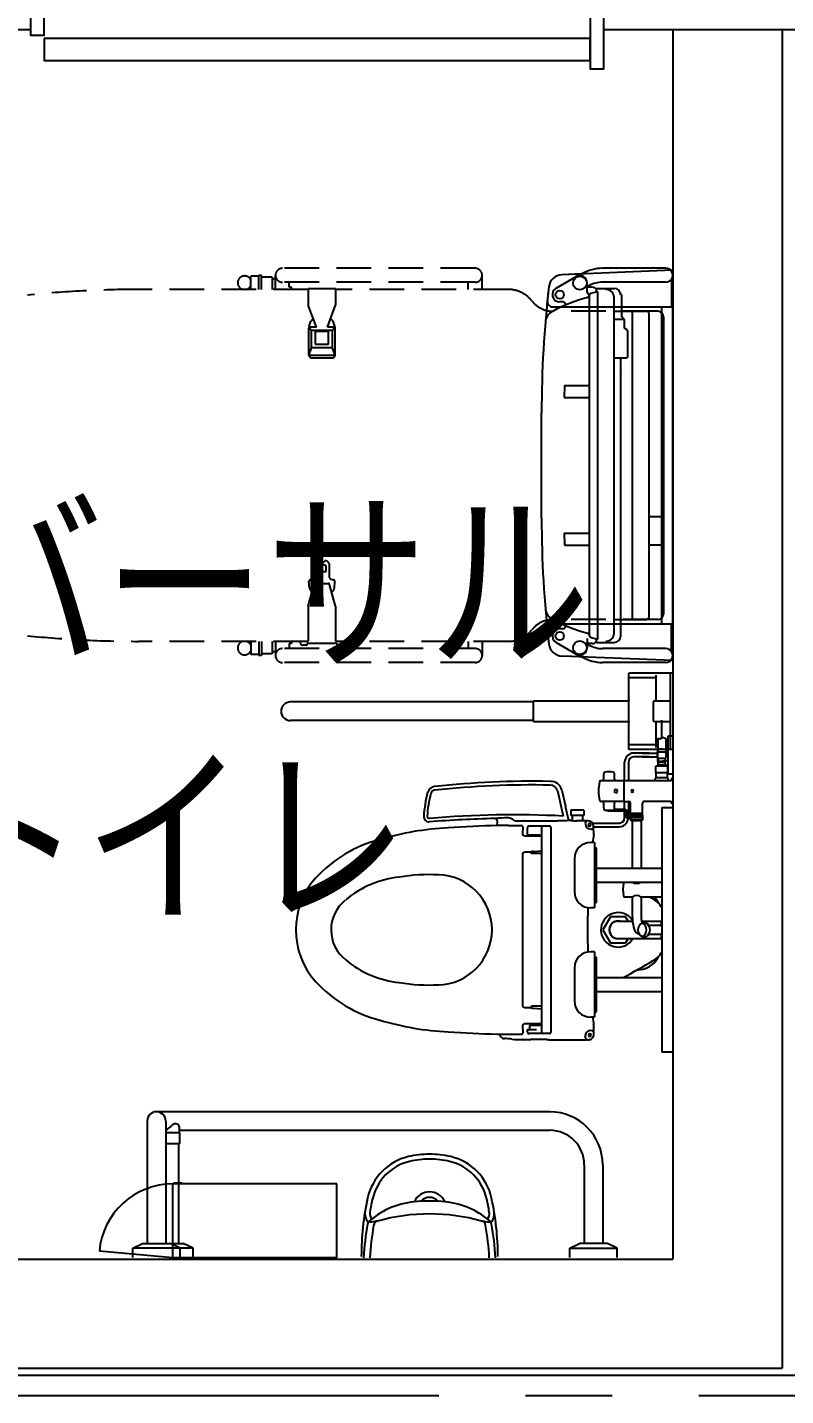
# Model space of a CAD drawing. Extents: x -119186 to 81195, y 1816 to 147180.
# Drawn here: x 25424 to 26812, y 32513 to 35017 of the extents above; entities that cross this region are included whole.
import ezdxf
from ezdxf.enums import TextEntityAlignment as Align

# ---------------------------------------------------------------- set-up
doc = ezdxf.new("R2010")
doc.units = 0
doc.header["$LTSCALE"] = 12.7
doc.header["$MEASUREMENT"] = 0
doc.linetypes.add('CENTER', pattern=[2, 1.25, -0.25, 0.25, -0.25])
doc.linetypes.add('HIDDEN2', pattern=[0.1875, 0.125, -0.0625])
for name, color, linetype in [('80_SHELL_TEXT', 7, 'CONTINUOUS'), ('A_建築（什器）', 8, 'CONTINUOUS'), ('A_建築（建具）', 2, 'CONTINUOUS'), ('A_建築（新設・仕上げ）', 2, 'CONTINUOUS'), ('A_建築（軽鉄下地）', 8, 'CONTINUOUS'), ('A_通り芯', 8, 'CENTER')]:
    doc.layers.add(name, color=color, linetype=linetype)
doc.styles.get("Standard").update_dxf_attribs({"font": 'txt', "bigfont": 'BIGFONT.SHX'})

msp = doc.modelspace()

# ---------------------------------------------------------------- linework, layer by layer
at = {"layer": 'A_建築（什器）'}
for p, q in [((26606.16, 35012.64), (26606.16, 32762.64)), ((26392.25, 34539.38), (26428.97, 34560.58)), ((26605.68, 34572.21), (26402.82, 34563.99)), ((26439.02, 34565.46), (26402.82, 34563.99)), ((26439.6, 34565.79), (26433.34, 34562.18)), ((26593, 34575.89), (26477.29, 34575.89)), ((26603.68, 34572.13), (26602.08, 34572.07)), ((26603.68, 34572.13), (26603.68, 34570.06)), ((26605.68, 34572.21), (26605.68, 33858.05)), ((26449.22, 34532.19), (26449.22, 34548.89)), ((26452.3, 34543.79), (26449.22, 34542.02)), ((26458.49, 34541.19), (26449.22, 34541.19)), ((26455.81, 34530.23), (26468.49, 34533.19)), ((26466.49, 34539.19), (26498.49, 34539.19)), ((26466.49, 34532.72), (26466.49, 34539.19)), ((26468.49, 33897.19), (26468.49, 34533.19)), ((26593, 34550.49), (26477.29, 34550.49)), ((26603.68, 34556.32), (26603.68, 34505.13)), ((26605.68, 34545.13), (26603.68, 34545.13)), ((26605.68, 33885.13), (26605.68, 34545.13)), ((26404.67, 34514.19), (26398.99, 34514.19)), ((26409.49, 34510.49), (26410, 34508.63)), ((26453.49, 33903.07), (26453.49, 34527.31)), ((26498.49, 33908.19), (26498.49, 34522.19)), ((26512.49, 34527.19), (26510.49, 34527.19)), ((26512.49, 34487.18), (26512.49, 34527.19)), ((26386.13, 34505.23), (26402.26, 34505.23)), ((26386.13, 34505.13), (26603.68, 34505.13)), ((26498.49, 34505.13), (26512.49, 34505.13)), ((26498.49, 34497.19), (26512.49, 34497.19)), ((26512.49, 34505.13), (26603.68, 34505.13)), ((26512.49, 34497.19), (26557.49, 34497.19)), ((26517.49, 34482.18), (26512.49, 34487.18)), ((26531.68, 34497.13), (26531.68, 33933.13)), ((26562.49, 33938.19), (26562.49, 34492.19)), ((26585.68, 33925.13), (26585.68, 34505.13)), ((26585.68, 34494.27), (26585.68, 34505.13)), ((26588.68, 34487.13), (26588.68, 33943.13)), ((26517.49, 34482.18), (26498.49, 34482.18)), ((26517.49, 34466.58), (26517.49, 34482.18)), ((26522.26, 34463.09), (26517.49, 34466.58)), ((26523.49, 34414.69), (26523.49, 34460.67)), ((26520.49, 34411.69), (26498.49, 34411.69)), ((26510.99, 34390.78), (26510.99, 34411.69)), ((26510.99, 34390.78), (26510.49, 34389.86)), ((26510.49, 33903.19), (26510.49, 34389.86)), ((26407.43, 34361.19), (26406.99, 34339.19)), ((26407.43, 34361.19), (26453.49, 34361.19)), ((26406.99, 34339.19), (26453.49, 34339.19)), ((26365.68, 34118.82), (26365.68, 34311.44)), ((26585.68, 34121.08), (26562.49, 34121.08)), ((26406.99, 34091.19), (26453.49, 34091.19)), ((26406.99, 34091.19), (26407.43, 34069.19)), ((26407.43, 34069.19), (26453.49, 34069.19)), ((26585.68, 34069.18), (26562.49, 34069.18)), ((26498.49, 33933.19), (26510.49, 33933.19)), ((26510.49, 33933.19), (26557.49, 33933.19)), ((26585.68, 33925.13), (26585.68, 33935.99)), ((26386.13, 33925.13), (26402.3, 33925.13)), ((26386.13, 33925.13), (26603.68, 33925.13)), ((26404.67, 33916.19), (26398.99, 33916.19)), ((26409.49, 33919.88), (26410, 33921.75)), ((26498.49, 33925.13), (26510.49, 33925.13)), ((26510.49, 33925.13), (26603.68, 33925.13)), ((26603.68, 33874.06), (26603.68, 33925.13)), ((26392.25, 33891), (26428.97, 33869.8)), ((26449.22, 33898.19), (26449.22, 33881.49)), ((26458.49, 33889.19), (26449.22, 33889.19)), ((26452.3, 33886.59), (26449.22, 33888.36)), ((26455.81, 33900.15), (26468.49, 33897.19)), ((26466.49, 33891.19), (26466.49, 33897.66)), ((26466.49, 33891.19), (26498.49, 33891.19)), ((26605.68, 33885.13), (26603.68, 33885.13)), ((26439.24, 33864.8), (26402.82, 33866.27)), ((26605.68, 33858.05), (26402.82, 33866.27)), ((26439.6, 33864.59), (26433.34, 33868.2)), ((26593, 33879.89), (26477.29, 33879.89)), ((26603.68, 33858.13), (26601.97, 33858.2)), ((26603.68, 33858.13), (26603.68, 33860.32)), ((26593, 33854.49), (26477.29, 33854.49)), ((26525.68, 33695.13, 650), (26525.68, 33835.13, 650)), ((26605.68, 33835.13, 650), (26525.68, 33835.13, 650)), ((26601.68, 33695.13, 650), (26601.68, 33835.13, 650)), ((26575.68, 33826.13, 650), (26525.68, 33826.13, 650)), ((26575.68, 33784.13, 650), (26575.68, 33831.13, 650)), ((26350.68, 33782.13, 650), (25905.68, 33782.13, 650)), ((26350.68, 33746.13, 650), (26350.68, 33784.13, 650)), ((26350.68, 33784.13, 650), (26523.68, 33784.13, 650)), ((26523.68, 33784.13, 650), (26525.68, 33786.13, 650)), ((26525.68, 33784.13, 650), (26523.68, 33784.13, 650)), ((26525.68, 33786.13, 650), (26525.68, 33784.13, 650)), ((26572.68, 33784.13, 650), (26601.68, 33784.13, 650)), ((26569.68, 33781.13, 650), (26569.68, 33749.13, 650)), ((26350.68, 33748.13, 650), (25905.68, 33748.13, 650)), ((26350.68, 33746.13, 650), (26525.68, 33746.13, 650)), ((26525.68, 33744.13, 650), (26523.68, 33746.13, 650)), ((26523.68, 33746.13, 650), (26525.68, 33746.13, 650)), ((26525.68, 33746.13, 650), (26525.68, 33744.13, 650)), ((26572.68, 33746.13, 650), (26601.68, 33746.13, 650)), ((26575.68, 33699.13, 650), (26575.68, 33746.13, 650)), ((26585.68, 33716.3, 600), (26585.68, 33748.62, 600)), ((26578.38, 33715.9, 600), (26578.38, 33690.66, 600)), ((26578.38, 33715.9, 600), (26582.9, 33714.42, 600)), ((26582.9, 33714.42, 600), (26587.81, 33717.73, 600)), ((26587.81, 33717.73, 600), (26592.98, 33715.52, 600)), ((26592.98, 33715.52, 600), (26592.98, 33690.66, 600)), ((26597.68, 33650.13, -380), (26597.68, 33720.13, -380)), ((26597.68, 33720.13, -380), (26605.68, 33720.13, -380)), ((26525.68, 33704.13, 650), (26575.68, 33704.13, 650)), ((26605.68, 33695.13, 650), (26525.68, 33695.13, 650)), ((26562.59, 33688.53, 385), (26534.48, 33688.53, 385)), ((26562.59, 33681.73, 385), (26534.48, 33681.73, 385)), ((26550.07, 33688.53, -10), (26578.18, 33688.53, -10)), ((26550.07, 33681.73, -10), (26578.18, 33681.73, -10)), ((26577.62, 33690.66, 600), (26593.75, 33690.66, 600)), ((26577.62, 33680.95, 600), (26577.62, 33690.66, 600)), ((26578.18, 33696.81, -380), (26597.68, 33695.63, -380)), ((26578.18, 33673.45, -380), (26578.18, 33696.81, -380)), ((26593.75, 33680.95, 600), (26593.75, 33690.66, 600)), ((26517.68, 33638.14, 385), (26517.68, 33671.73, 385)), ((26524.48, 33671.73, 385), (26524.48, 33638.14, 385)), ((26596.65, 33664.66, 600), (26574.71, 33664.66, 600)), ((26574.71, 33652.66, 600), (26574.71, 33664.66, 600)), ((26597.68, 33674.63, -380), (26578.18, 33673.45, -380)), ((26578.52, 33667.32, 600), (26578.52, 33664.66, 600)), ((26578.52, 33667.32, 600), (26592.85, 33667.32, 600)), ((26579.27, 33670.49, 600), (26579.27, 33672.09, 600)), ((26579.27, 33672.09, 600), (26592.09, 33672.09, 600)), ((26579.35, 33676.65, 600), (26579.35, 33679.28, 600)), ((26579.35, 33679.28, 600), (26592.02, 33679.28, 600)), ((26592.02, 33676.65, 600), (26592.02, 33679.28, 600)), ((26592.09, 33670.49, 600), (26592.09, 33672.09, 600)), ((26592.85, 33667.32, 600), (26592.85, 33664.66, 600)), ((26596.65, 33652.66, 600), (26596.65, 33664.66, 600)), ((26516.68, 33638.13, 600), (26474.33, 33638.13, 600)), ((26516.68, 33638.14, 600), (26601.18, 33638.14, 600)), ((26516.68, 33600.12, 600), (26516.68, 33638.14, 600)), ((26573.68, 33641.49, 600), (26575.18, 33644.08, 600)), ((26573.68, 33638.14, 600), (26573.68, 33641.49, 600)), ((26596.65, 33652.66, 600), (26574.71, 33652.66, 600)), ((26575.18, 33644.08, 600), (26596.16, 33644.08, 600)), ((26575.21, 33644.08, 600), (26575.21, 33652.66, 600)), ((26596.16, 33644.08, 600), (26596.16, 33652.66, 600)), ((26597.68, 33641.49, 600), (26596.18, 33644.08, 600)), ((26605.68, 33650.13, -380), (26597.68, 33650.13, -380)), ((26597.68, 33638.14, 600), (26597.68, 33641.49, 600)), ((26605.68, 33642.13, 600), (26605.18, 33642.13, 600)), ((26394.59, 33620.28, 385), (26405.43, 33573.39, 385)), ((26402.49, 33621.02, 385), (26409.61, 33591.48, 385)), ((26409.74, 33589.96, 385), (26409.63, 33589.26, 385)), ((26409.63, 33589.26, 385), (26413.46, 33570.69, 385)), ((26419.16, 33584.13, 385), (26419.16, 33574.13, 385)), ((26443.16, 33584.13, 385), (26419.16, 33584.13, 385)), ((26443.16, 33584.13, 385), (26443.16, 33574.13, 385)), ((26516.68, 33600.13, 600), (26474.33, 33600.13, 600)), ((26487.68, 33583.13, 600), (26516.68, 33583.13, 600)), ((26498.82, 33586.13, 600), (26516.68, 33586.13, 600)), ((26516.68, 33600.12, 600), (26525.68, 33600.12, 600)), ((26517.68, 33586.05, 385), (26517.68, 33600.12, 385)), ((26517.68, 33570.56, 385), (26517.68, 33582.96, 385)), ((26524.48, 33600.12, 385), (26524.48, 33571.88, 385)), ((26528.68, 33575.13, 600), (26528.68, 33597.12, 600)), ((26550.68, 33575.13, 600), (26550.68, 33597.12, 600)), ((26601.18, 33600.12, 600), (26553.68, 33600.12, 600)), ((26585.68, 33589.13, 1400), (26605.68, 33589.13, 1400)), ((26585.68, 33589.13, 1400), (26585.68, 33141.13, 1400)), ((26605.68, 33596.13, 600), (26605.18, 33596.13, 600)), ((26284.58, 33556.14, 385), (26284.88, 33563.58, 385)), ((26305.31, 33556.3, 385), (26328.92, 33556.3, 385)), ((26318, 33564.28, 385), (26312.6, 33567.41, 385)), ((26332.63, 33564.63, 385), (26395.06, 33564.55, 385)), ((26411.5, 33564.51, 385), (26395.06, 33564.55, 385)), ((26418.4, 33564.94, 385), (26411.5, 33564.51, 385)), ((26418.86, 33565.39, 385), (26418.44, 33564.97, 385)), ((26443.16, 33574.13, 385), (26419.16, 33574.13, 385)), ((26421.46, 33574.13, 385), (26421.46, 33564.97, 385)), ((26448.6, 33564.6, 385), (26429.52, 33564.72, 385)), ((26440.86, 33574.13, 385), (26440.86, 33564.65, 385)), ((26446.52, 33563.21, 385), (26445.69, 33560.11, 385)), ((26458.83, 33560.56, 385), (26507.68, 33560.56, 385)), ((26519.68, 33574.63, 600), (26519.68, 33580.13, 600)), ((26522.68, 33574.63, 600), (26522.68, 33580.13, 600)), ((26528.68, 33571.63, 600), (26525.68, 33571.63, 600)), ((26528.68, 33568.63, 600), (26525.68, 33568.63, 600)), ((26550.68, 33578.13, 600), (26528.68, 33578.13, 600)), ((26528.68, 33575.13, 600), (26550.68, 33575.13, 600)), ((26528.69, 33573.63, 600), (26550.68, 33573.63, 600)), ((26528.69, 33573.63, 600), (26528.69, 33566.63, 600)), ((26528.69, 33570.63, 600), (26550.68, 33570.65, 600)), ((26530.69, 33564.63, 600), (26528.69, 33566.63, 600)), ((26528.69, 33566.63, 600), (26550.69, 33566.63, 600)), ((26529.03, 33575.13, 600), (26529.03, 33573.63, 600)), ((26548.69, 33564.63, 600), (26530.69, 33564.63, 600)), ((26531.63, 33564.63, 600), (26531.63, 33477.83, 600)), ((26538.18, 33575.13, 600), (26538.18, 33578.13, 600)), ((26538.18, 33570.63, 600), (26538.18, 33573.63, 600)), ((26541.18, 33578.13, 600), (26541.18, 33575.13, 600)), ((26541.18, 33573.63, 600), (26541.18, 33570.63, 600)), ((26547.73, 33564.63, 600), (26547.73, 33477.83, 600)), ((26550.69, 33566.63, 600), (26548.69, 33564.63, 600)), ((26550.33, 33575.13, 600), (26550.33, 33573.63, 600)), ((26550.68, 33573.63, 600), (26550.69, 33566.63, 600)), ((26331.06, 33554.26, 385), (26331.04, 33539.97, 385)), ((26333.64, 33537.24, 385), (26365.05, 33537.2, 385)), ((26339.49, 33551.13, 385), (26339.49, 33539.63, 385)), ((26362.49, 33538.63, 385), (26340.49, 33538.63, 385)), ((26380.49, 33555.13, 385), (26343.49, 33555.13, 385)), ((26365.49, 33552.13, 385), (26365.49, 33178.13, 385)), ((26382.49, 33553.13, 385), (26382.49, 33177.13, 385)), ((26459.83, 33550.5, 385), (26458.81, 33549.73, 385)), ((26460.57, 33547.01, 385), (26460.49, 33554.01, 385)), ((26460.5, 33553.76, 385), (26507.68, 33553.76, 385)), ((26461.02, 33545.52, 385), (26460.57, 33547.01, 385)), ((26461.18, 33540.68, 385), (26461.16, 33544.54, 385)), ((26346.1, 33507.22, 385), (26333.96, 33507.22, 385)), ((26346.11, 33505.88, 385), (26346.1, 33507.83, 385)), ((26350.87, 33508.5, 385), (26365.49, 33509.85, 385)), ((26462.68, 33525.13, 600), (26455.68, 33525.13, 600)), ((26462.68, 33525.13, 600), (26462.68, 33405.13, 600)), ((26462.68, 33515.13, 600), (26465.58, 33515.13, 600)), ((26462.68, 33515.13, 600), (26462.68, 33415.13, 600)), ((26465.88, 33514.83, 600), (26465.88, 33415.43, 600)), ((26331.03, 33504.16, 385), (26331.03, 33225.96, 385)), ((26365.49, 33504.95, 385), (26347.1, 33504.95, 385)), ((26425.68, 33495.13, 600), (26425.68, 33435.13, 600)), ((26465.88, 33477.83, 600), (26585.68, 33477.83, 600)), ((26465.88, 33452.43, 600), (26585.68, 33452.43, 600)), ((26462.68, 33415.13, 600), (26465.58, 33415.13, 600)), ((26531.18, 33425.13, 600), (26518.75, 33425.13, 600)), ((26531.63, 33425.46, 600), (26531.63, 33395.13, 600)), ((26547.73, 33425.46, 600), (26547.73, 33395.13, 600)), ((26547.73, 33425.46, 600), (26547.73, 33395.13, 600)), ((26585.68, 33425.13, 600), (26548.18, 33425.13, 600)), ((26462.68, 33405.13, 600), (26455.68, 33405.13, 600)), ((26491.82, 33389.13), (26477.97, 33365.13)), ((26519.54, 33389.13), (26491.82, 33389.13)), ((26505.68, 33381.01, 490), (26532.21, 33381.01, 490)), ((26524.23, 33381.01), (26519.54, 33389.13)), ((26548.44, 33381.01, 490), (26585.68, 33381.01, 490)), ((26584.68, 33381.01, 490), (26584.68, 33372.29, 490)), ((26477.97, 33365.13), (26491.82, 33341.13)), ((26556.88, 33377.63, 600), (26550.37, 33377.63, 600)), ((26570.69, 33373.18, 600), (26561.69, 33373.18, 600)), ((26561.69, 33357.08, 600), (26570.69, 33357.08, 600)), ((26581.01, 33373.18, 600), (26570.69, 33373.18, 600)), ((26570.69, 33357.08, 600), (26581.01, 33357.08, 600)), ((26584.68, 33357.97, 490), (26584.68, 33349.26, 490)), ((26491.82, 33341.13), (26519.54, 33341.13)), ((26505.68, 33349.26, 490), (26585.68, 33349.26, 490)), ((26524.23, 33349.26), (26519.54, 33341.13)), ((26550.37, 33352.63, 600), (26556.88, 33352.63, 600)), ((26462.68, 33325.13, 600), (26455.68, 33325.13, 600)), ((26462.68, 33325.13, 600), (26462.68, 33205.13, 600)), ((26462.68, 33315.13, 600), (26465.58, 33315.13, 600)), ((26462.68, 33315.13, 600), (26462.68, 33215.13, 600)), ((26465.88, 33314.83, 600), (26465.88, 33215.43, 600)), ((26425.68, 33295.13, 600), (26425.68, 33235.13, 600)), ((26548.75, 33292.32), (26536.52, 33289.8)), ((26465.88, 33277.83, 600), (26585.68, 33277.83, 600)), ((26465.88, 33252.43, 600), (26585.68, 33252.43, 600)), ((26333.8, 33223.06, 385), (26346.1, 33223.05, 385)), ((26346.11, 33224.38, 385), (26346.1, 33222.43, 385)), ((26365.49, 33225.31, 385), (26347.1, 33225.31, 385)), ((26350.87, 33221.76, 385), (26365.49, 33220.41, 385)), ((26462.68, 33215.13, 600), (26465.58, 33215.13, 600)), ((26331.03, 33190.01, 385), (26331.06, 33176, 385)), ((26351.49, 33193.05, 385), (26333.96, 33193.06, 385)), ((26356.49, 33182.13, 385), (26339.49, 33182.13, 385)), ((26339.49, 33182.13, 385), (26339.49, 33179.13, 385)), ((26365.49, 33190.13, 385), (26343.49, 33190.13, 385)), ((26343.49, 33190.13, 385), (26343.49, 33182.13, 385)), ((26365.49, 33193.13, 385), (26351.49, 33193.13, 385)), ((26351.49, 33193.13, 385), (26351.49, 33190.13, 385)), ((26458.81, 33180.53, 385), (26454.81, 33180.61, 385)), ((26462.68, 33205.13, 600), (26455.68, 33205.13, 600)), ((26460.64, 33179.15, 385), (26458.81, 33180.53, 385)), ((26461.38, 33176.23, 385), (26461.19, 33189.2, 385)), ((26305.31, 33173.96, 385), (26328.92, 33173.96, 385)), ((26330.92, 33164.27, 385), (26330.51, 33164.3, 385)), ((26331.35, 33164.22, 385), (26330.92, 33164.27, 385)), ((26331.97, 33163.89, 385), (26331.21, 33164.24, 385)), ((26343.65, 33163.68, 385), (26332.67, 33163.74, 385)), ((26380.49, 33175.13, 385), (26343.49, 33175.13, 385)), ((26345.42, 33164.14, 385), (26344.57, 33163.78, 385)), ((26376.1, 33164.08, 385), (26375.9, 33164.12, 385)), ((26376.75, 33163.76, 385), (26375.9, 33164.12, 385)), ((26376.94, 33163.72, 385), (26376.1, 33164.08, 385)), ((26379.43, 33163.65, 385), (26377.83, 33163.66, 385)), ((26447.17, 33165.39, 385), (26445.74, 33169.88, 385)), ((26461.26, 33172.95, 385), (26461.38, 33176.23, 385)), ((26605.68, 33141.13, 1400), (26585.68, 33141.13, 1400)), ((26380.68, 33032.03), (25662.52, 33032.03)), ((25643.68, 33015.13), (25643.68, 32791.13)), ((25677.68, 33015.13), (25677.68, 32791.13)), ((25703.61, 32993.63), (25677.68, 32993.63)), ((25702.61, 32993.63), (25702.68, 33003.81)), ((25702.64, 32998.23), (26380.68, 32998.23)), ((25703.61, 32973.63), (25703.61, 32993.63)), ((25703.61, 32973.63), (25677.68, 32973.63)), ((25701.11, 32973.63), (25701.11, 32791.13)), ((26443.78, 32935.13), (26443.78, 32791.13)), ((26477.58, 32935.13), (26477.58, 32791.13)), ((25990.68, 32900.13), (25690.68, 32900.13)), ((25690.68, 32765.13), (25690.68, 32900.13)), ((25692.48, 32902.37), (25707.48, 32902.37)), ((25692.48, 32900.13), (25692.48, 32902.37)), ((25707.48, 32900.13), (25692.48, 32900.13)), ((25707.48, 32902.37), (25707.48, 32900.13)), ((25990.68, 32765.13), (25990.68, 32900.13)), ((25617.18, 32782.34), (25635.18, 32791.13)), ((25617.18, 32765.33), (25617.18, 32782.34)), ((25701.37, 32782.83), (25619.99, 32782.83)), ((25635.18, 32791.13), (25709.61, 32791.13)), ((25704.18, 32782.34), (25686.18, 32791.13)), ((25724.8, 32782.83), (25703.18, 32782.83)), ((25704.18, 32765.33), (25704.18, 32782.34)), ((25727.61, 32782.34), (25709.61, 32791.13)), ((25727.61, 32765.33), (25727.61, 32782.34)), ((26417.18, 32782.34), (26435.18, 32791.13)), ((26417.18, 32765.33), (26417.18, 32782.34)), ((26419.99, 32782.83), (26501.38, 32782.83)), ((26486.18, 32791.13), (26435.18, 32791.13)), ((26504.18, 32782.34), (26486.18, 32791.13)), ((26504.18, 32765.33), (26504.18, 32782.34)), ((24556.16, 32762.64), (26606.16, 32762.64)), ((25690.68, 32765.13), (25556.2, 32776.9)), ((25990.68, 32765.13), (25690.68, 32765.13))]:
    msp.add_line(p, q, dxfattribs=at)
at = {"layer": 'A_建築（什器）', "linetype": 'HIDDEN2', "ltscale": 40}
for p, q in [((25848.18, 34561.33), (25833.48, 34561.33)), ((25833.48, 34537.33), (25833.48, 34561.33)), ((25848.18, 34537.13), (25848.18, 34562.83)), ((25852.68, 34562.83), (25848.18, 34562.83)), ((25852.68, 34537.13), (25852.68, 34562.83)), ((25872.68, 34559.83), (25852.68, 34559.83)), ((25872.68, 34559.83), (25872.68, 34537.13)), ((25878.48, 34537.13), (25878.48, 34563.13)), ((26244.18, 34575.83), (25891.18, 34575.83)), ((26256.88, 34537.13), (26256.88, 34563.13)), ((25938.68, 34537.13), (25627.75, 34537.13)), ((25878.48, 34556.08), (25872.68, 34556.08)), ((26244.18, 34550.43), (25891.18, 34550.43)), ((25903.88, 34541.13), (25903.88, 34550.43)), ((25908.18, 34541.13), (25903.88, 34541.13)), ((25908.18, 34537.13), (25908.18, 34541.13)), ((25938.68, 34539.13), (25988.68, 34539.13)), ((25938.68, 34539.13), (25938.68, 34508.13)), ((25988.68, 34539.13), (25988.68, 34508.13)), ((26304.68, 34537.13), (25988.68, 34537.13)), ((26231.48, 34537.13), (26231.48, 34550.43)), ((25953.68, 34468.13), (25938.68, 34508.13)), ((25973.68, 34468.13), (25988.68, 34508.13)), ((26578.68, 34497.13), (26387.14, 34497.13)), ((25939.68, 34417.13), (25939.68, 34466.4)), ((25939.8, 34467.98), (25944.68, 34462.13)), ((25953.68, 34468.13), (25939.83, 34468.13)), ((25940.26, 34469.76), (25943.49, 34478.81)), ((25944.68, 34430.13), (25944.68, 34462.13)), ((25982.68, 34462.13), (25944.68, 34462.13)), ((25948.2, 34482.13), (25948.43, 34482.13)), ((25975.68, 34460.13), (25951.68, 34460.13)), ((25951.68, 34436.13), (25951.68, 34460.13)), ((25987.53, 34468.13), (25973.68, 34468.13)), ((25975.68, 34436.13), (25975.68, 34460.13)), ((25978.93, 34482.13), (25979.16, 34482.13)), ((25987.55, 34467.98), (25982.68, 34462.13)), ((25982.68, 34430.13), (25982.68, 34462.13)), ((25987.1, 34469.76), (25983.86, 34478.81)), ((25987.68, 34417.13), (25987.68, 34466.4)), ((25975.68, 34436.13), (25951.68, 34436.13)), ((25939.68, 34416.13), (25944.68, 34430.13)), ((25987.68, 34416.13), (25939.68, 34416.13)), ((25982.68, 34430.13), (25944.68, 34430.13)), ((25944.68, 34412.13), (25982.68, 34412.13)), ((25987.68, 34416.13), (25982.68, 34430.13)), ((25949.68, 34009.67), (25949.68, 34032.62)), ((25977.68, 34009.67), (25977.68, 34032.62)), ((25942.32, 34005.74), (25947.27, 34006.73)), ((25956.18, 34021.21), (25956.18, 34031.21)), ((25956.18, 34021.21), (25971.18, 34021.21)), ((25971.18, 34021.21), (25971.18, 34031.21)), ((25980.09, 34006.73), (25985.03, 34005.74)), ((25938.68, 33957.21), (25949.68, 33997.21)), ((25941.02, 33990.49), (25939.92, 34002.53)), ((25951.68, 33999.21), (25975.68, 33999.21)), ((25988.68, 33957.21), (25977.68, 33997.21)), ((25986.34, 33990.49), (25987.43, 34002.53)), ((25938.68, 33957.21), (25938.68, 33889.13)), ((25988.68, 33957.21), (25988.68, 33889.13)), ((26578.68, 33933.13), (26387.14, 33933.13)), ((25938.68, 33893.13), (25627.75, 33893.13)), ((25833.48, 33892.93), (25833.48, 33868.93)), ((25848.18, 33893.13), (25848.18, 33867.43)), ((25852.68, 33893.13), (25852.68, 33867.43)), ((25872.68, 33893.13), (25872.68, 33870.43)), ((25878.48, 33893.13), (25878.48, 33867.13)), ((25908.18, 33889.13), (25903.88, 33889.13)), ((25903.88, 33889.13), (25903.88, 33879.83)), ((25908.18, 33893.13), (25908.18, 33889.13)), ((25923.68, 33893.13), (25923.68, 33891.13)), ((25934.68, 33886.13), (25928.68, 33886.13)), ((25936.68, 33889.13), (25936.68, 33888.13)), ((25988.68, 33889.13), (25938.68, 33889.13)), ((26304.68, 33893.13), (25988.68, 33893.13)), ((25990.68, 33889.13), (25990.68, 33888.13)), ((25998.68, 33886.13), (25992.68, 33886.13)), ((26003.68, 33893.13), (26003.68, 33891.13)), ((26231.48, 33893.13), (26231.48, 33879.83)), ((26256.88, 33893.13), (26256.88, 33867.13)), ((25848.18, 33868.93), (25833.48, 33868.93)), ((25852.68, 33867.43), (25848.18, 33867.43)), ((25872.68, 33870.43), (25852.68, 33870.43)), ((25878.48, 33874.18), (25872.68, 33874.18)), ((26244.18, 33879.83), (25891.18, 33879.83)), ((26244.18, 33854.43), (25891.18, 33854.43))]:
    msp.add_line(p, q, dxfattribs=at)
at = {"layer": 'A_建築（什器）'}
for centre, radius in [((26435.72, 34548.89), 12.5), ((26398.99, 34527.69), 7.6), ((26398.99, 33902.69), 7.6), ((26435.72, 33881.49), 12.5)]:
    msp.add_circle(centre, radius, dxfattribs=at)
at = {"layer": 'A_建築（什器）', "linetype": 'HIDDEN2', "ltscale": 40}
for centre, radius, start, end in [((25821.98, 34549.33), 12.5, 23.07392, 257.41113), ((25891.18, 34563.13), 12.7, 89.99999, 270.00001), ((26244.18, 34563.13), 12.7, 269.99999, 90.00001), ((25627.75, 32537.12), 2000.01, 90.00005, 95.83571), ((25821.98, 34549.33), 12.5, 282.58867, 336.92608), ((26304.68, 34482.13), 55, 38.24662, 90.00008), ((26387.14, 34547.13), 50, 218.24664, 270.00002), ((25949.68, 34466.4), 10, 160.34617, 180.00001), ((25948.2, 34477.13), 5, 90.00004, 160.34428), ((25979.16, 34477.13), 5, 19.66043, 89.99996), ((25977.68, 34466.4), 10, 359.99999, 19.65383), ((25944.68, 34417.13), 5, 179.99998, 270), ((25982.68, 34417.13), 5, 269.99998, 0.00002), ((25954.68, 34032.62), 5, 163.66122, 180.00002), ((25959.48, 34031.21), 10, 113.85273, 163.65715), ((25956.63, 34037.61), 3, 38.49991, 113.62499), ((25963.68, 34018.15), 15.06, 60.13762, 119.86237), ((25963.68, 34043.21), 6, 218.39041, 321.60905), ((25970.72, 34037.61), 3, 66.35249, 141.50009), ((25967.88, 34031.21), 10, 16.34294, 66.14692), ((25972.68, 34032.62), 5, 359.99998, 16.33503), ((25946.68, 34009.67), 3, 281.30993, 0.00002), ((25980.68, 34009.67), 3, 179.99998, 258.69005), ((25942.91, 34002.8), 3, 101.30991, 185.18174), ((25948.98, 33991.21), 8, 185.19126, 248.00918), ((25951.68, 33997.21), 2, 90.00039, 179.99965), ((25975.68, 33997.22), 2, 359.93925, 90.02495), ((25978.37, 33991.21), 8, 291.9908, 354.80795), ((25984.45, 34002.8), 3, 354.81825, 78.69005), ((26387.14, 33883.13), 50, 90, 141.75341), ((26304.68, 33948.13), 55, 270, 321.75338), ((25627.76, 35893.57), 2000.44, 264.16522, 269.99968), ((25821.98, 33880.93), 12.5, 102.58443, 336.92608), ((25821.98, 33880.93), 12.5, 23.07392, 77.41557), ((25928.68, 33891.13), 5, 180.00001, 270.00001), ((25934.68, 33888.13), 2, 269.99997, 0.00001), ((25938.68, 33889.13), 2, 90.00004, 179.99997), ((25988.68, 33889.13), 2, 0.00003, 90), ((25992.68, 33888.13), 2, 179.99999, 269.99999), ((25998.68, 33891.13), 5, 270.00001, 359.99999), ((25891.18, 33867.13), 12.7, 89.99999, 270.00001), ((26244.18, 33867.13), 12.7, 269.99999, 90.00001)]:
    msp.add_arc(centre, radius, start, end, dxfattribs=at)
at = {"layer": 'A_建築（什器）'}
for centre, radius, start, end in [((26403.83, 34539.01), 25, 92.32075, 173.38335), ((26403.83, 34539.01), 25, 92.32075, 173.38335), ((26435.72, 34548.89), 13.5, 360, 119.99165), ((26477.29, 34500.49), 75.4, 89.99999, 119.9951), ((26593, 34563.19), 12.7, 269.99999, 90.00001), ((28365.64, 34311.44), 1999.96, 173.38329, 180.00003), ((28364.57, 34311.55), 1998.89, 173.38287, 174.62592), ((26398.99, 34527.69), 13.5, 119.99652, 269.99967), ((26477.29, 34500.49), 50, 90, 119.99505), ((26458.49, 34531.19), 10, 36.8699, 89.99999), ((26483.49, 34522.19), 15, 0.00002, 90), ((26498.49, 34527.19), 12, 0, 90), ((26386.13, 34515.13), 10, 174.12511, 270), ((26386.13, 34515.25), 10, 176.93136, 270.00001), ((26526.7, 34232.26), 300, 104.85678, 118.07708), ((26404.67, 34509.19), 5, 15.124, 89.99998), ((26454.22, 34532.19), 5, 180.00001, 261.63319), ((26448.49, 34527.06), 5, 284.85677, 359.99999), ((26456.49, 34527.31), 3, 103.13435, 180.00001), ((26397.27, 34474.89), 25, 118.07699, 168.19041), ((26557.49, 34492.19), 5, 0, 90), ((26578.68, 34487.13), 10, 0, 90), ((26520.49, 34460.67), 3, 0, 53.82923), ((26520.49, 34414.69), 3, 270, 0), ((28365.7, 34118.82), 2000.02, 179.99994, 186.61648), ((26397.27, 33955.48), 25, 191.62266, 241.92292), ((26526.7, 34198.12), 300, 241.92291, 255.14323), ((26557.49, 33938.19), 5, 270, 0), ((26578.68, 33943.13), 10, 270, 359.99999), ((28365.68, 34118.82), 2000, 185.37425, 186.61661), ((26386.13, 33915.13), 10, 89.99999, 185.7296), ((26386.13, 33915.13), 10, 89.99999, 185.51537), ((26398.99, 33902.69), 13.5, 90.00004, 240.0047), ((26404.67, 33921.19), 5, 270.00002, 344.876), ((26448.49, 33903.32), 5, 0.00001, 75.14323), ((26483.49, 33908.19), 15, 270.00002, 0), ((26403.83, 33891.25), 25, 186.61665, 267.67925), ((26403.83, 33891.25), 25, 186.61574, 267.67964), ((26435.72, 33881.49), 13.5, 240.00835, 0), ((26477.29, 33929.89), 50, 240.00495, 270), ((26456.49, 33903.07), 3, 179.99999, 256.86565), ((26458.49, 33899.19), 10, 270.00001, 323.13011), ((26498.49, 33903.19), 12, 270, 0), ((26477.29, 33929.89), 75.4, 240.00495, 270), ((26593, 33867.19), 12.7, 269.99999, 90.00001), ((25905.68, 33765.13, 650), 17, 90, 270), ((26572.68, 33781.13, 650), 3, 90, 180), ((26572.68, 33749.13, 650), 3, 180, 270), ((26534.48, 33671.73, 385), 16.8, 90, 180), ((26534.48, 33671.73, 385), 10, 90, 180), ((26584.4, 33686.25, 600), 8.61, 218.03501, 234.07003), ((26580.55, 33674.35, 600), 2.6, 117.55562, 240.50836), ((26583.89, 33667.72, 600), 5.39, 149.03898, 184.19223), ((26586.97, 33686.25, 600), 8.61, 305.92997, 321.96499), ((26590.82, 33674.35, 600), 2.6, 299.49164, 62.44438), ((26587.47, 33667.72, 600), 5.39, 355.80777, 30.96102), ((26351.76, 31971.24, 385), 1665.93, 88.98829, 96.27381), ((26382.73, 33616.75, 385), 20.21, 12.19787, 94.405), ((26536.69, 33619.13, 600), 67, 165.1781, 194.82175), ((26474.33, 33635.63, 600), 2.5, 90, 165.17822), ((26476.62, 33640.63, 600), 2.5, 270, 0.82324), ((26599.1, 33642.39, 600), 120, 175.55432, 180.82324), ((26481.96, 33651.5, 600), 2.5, 92.09564, 175.55432), ((26489.18, 33454.13, 600), 200, 87.90436, 92.09564), ((26496.4, 33651.5, 600), 2.5, 4.44574, 87.90436), ((26379.25, 33642.39, 600), 120, 359.17676, 4.44562), ((26501.74, 33640.63, 600), 2.5, 179.17676, 270), ((26601.18, 33640.14, 600), 2, 270, 0), ((26605.18, 33640.13, 600), 2, 90, 180), ((26392.39, 33555.98, 385), 243.08, 165.43548, 175.96229), ((26370.22, 33560.25, 385), 214.4, 165.24886, 176.65358), ((26171.32, 33612.28, 385), 15, 96.15213, 160.61976), ((26171.62, 33611.66, 385), 9.3, 100.29645, 160.00292), ((26349.31, 31922.55, 385), 1707.74, 88.922, 96.02858), ((26381.19, 33615.88, 385), 14.1, 16.60411, 88.99466), ((26501.68, 33619.13, 600), 3.1, 0, 180), ((26501.68, 33619.13, 600), 3.1, 0, 180), ((26501.68, 33619.13, 600), 3.1, 180, 0), ((26501.68, 33619.13, 600), 3.1, 180, 0), ((26531.68, 33619.13, 600), 2, 0, 180), ((26531.68, 33619.13, 600), 2, 180, 0), ((26406.52, 33590.46, 385), 3.26, 351.23889, 18.33287), ((26474.33, 33602.63, 600), 2.5, 194.82162, 270), ((26476.62, 33597.63, 600), 2.5, 359.17676, 90), ((26599.1, 33595.87, 600), 120, 179.17676, 184.44565), ((26481.96, 33586.76, 600), 2.5, 184.44571, 267.90436), ((26489.18, 33784.13, 600), 200, 267.90436, 272.09564), ((26487.68, 33589.13, 600), 6, 235.417, 270), ((26496.4, 33586.76, 600), 2.5, 272.09564, 355.55426), ((26379.25, 33595.87, 600), 120, 355.48975, 355.55438), ((26379.25, 33595.87, 600), 120, 355.55438, 0.82324), ((26501.74, 33597.63, 600), 2.5, 90, 180.82324), ((26516.68, 33580.13, 600), 6, 0, 90), ((26516.68, 33580.13, 600), 3, 0, 90), ((26525.68, 33597.12, 600), 3, 0, 90), ((26553.68, 33597.12, 600), 3, 90, 180), ((26601.18, 33598.12, 600), 2, 0, 90), ((26605.18, 33598.13, 600), 2, 180, 270), ((26159.88, 33572.67, 385), 9.98, 175.76032, 269.91287), ((26160.41, 33573.26, 385), 4.26, 186.64047, 272.70125), ((26320.17, 31597.35, 385), 1971.84, 91.1732, 94.65666), ((26315.02, 31785.07, 385), 1790.6, 87.10585, 94.94668), ((26377.08, 30701.96, 385), 2855.69, 91.85833, 93.66377), ((26279.89, 33563.79, 385), 5, 357.65629, 90.99447), ((26323.04, 32786.34, 385), 783.88, 91.43719, 93.08145), ((26304.63, 32302.05, 385), 1254.25, 89.96877, 90.92082), ((26303.39, 33552.2, 385), 17.78, 58.80172, 90.03185), ((26283.76, 31843.64, 385), 1720.97, 88.41388, 88.85988), ((26328.93, 33554.17, 385), 2.13, 2.39017, 90.34901), ((26332.98, 33562.53, 385), 2.13, 99.4085, 138.10696), ((26419.4, 33571.93, 385), 6.07, 191.75457, 251.63056), ((26416.69, 33563.03, 385), 3.21, 51.98033, 75.74243), ((26419.98, 33567.22, 385), 2.11, 231.62475, 257.70149), ((26429.59, 33681.29, 385), 116.56, 265.05092, 269.96411), ((26457.26, 33559.9, 385), 11.57, 178.95592, 201.08916), ((26449.05, 33540.98, 385), 23.63, 79.68301, 91.09927), ((26453.16, 33557.13, 385), 2.5, 0, 180), ((26453.16, 33557.13, 385), 2.5, 180, 0), ((26451.64, 33555.67, 385), 8.71, 35.68242, 79.13386), ((26448.65, 33554.5, 385), 11.85, 357.63434, 31.84956), ((26507.68, 33570.56, 385), 10, 270, 0), ((26507.68, 33570.56, 385), 16.8, 270, 353.90787), ((26525.68, 33574.63, 600), 6, 180, 270), ((26525.68, 33574.63, 600), 3, 180, 270), ((26223.42, 33005.71, 385), 546.85, 93.03311, 106.29348), ((26334.03, 33540.22, 385), 3.01, 184.6579, 262.5039), ((26343.49, 33551.13, 385), 4, 90, 180), ((26340.49, 33539.63, 385), 1, 180, 270), ((26362.49, 33535.63, 385), 3, 0, 90), ((26368.49, 33552.13, 385), 3, 90, 180), ((26380.49, 33553.13, 385), 2, 0, 90), ((26455.19, 33558.89, 385), 9.28, 199.88452, 262.7778), ((26456.23, 33604.58, 385), 54.94, 267.69418, 272.36827), ((27776.79, 33365.18, 385), 1327.11, 172.47703, 173.07743), ((26458.37, 33544.63, 385), 2.8, 358.13739, 18.47802), ((26445.09, 33540.5, 385), 16.09, 354.40339, 0.64795), ((26133.9, 33289.88, 385), 249.06, 104.91118, 137.01461), ((26334.04, 33504.21, 385), 3.01, 91.43677, 180.87284), ((26352.78, 33477.42, 385), 31.14, 93.51866, 102.37575), ((26347.14, 33505.99, 385), 1.04, 186.24872, 267.61811), ((26455.68, 33495.13, 600), 30, 90, 180), ((26465.58, 33514.83, 600), 0.3, 0, 90), ((26058.28, 33365.13, 385), 142.47, 138.34401, 221.65599), ((26123.51, 33281.35, 385), 181.08, 95.78218, 130.02507), ((26159.32, 33137.74, 385), 328.37, 86.96312, 99.47508), ((26174.44, 33365.14, 385), 100.56, 271.30079, 88.69921), ((26455.68, 33435.13, 600), 30, 180, 270), ((26574.68, 33439.13, 600), 60, 168.87311, 191.12689), ((26518.75, 33450.13, 600), 3, 129.93833, 168.87305), ((26539.68, 33464.25, 600), 14, 237.62306, 302.37694), ((26049.91, 33365.08, 385), 69.6, 128.74846, 231.98665), ((26465.58, 33415.43, 600), 0.3, 270, 0), ((26518.75, 33428.13, 600), 3, 191.12692, 270), ((26539.68, 33414.01, 600), 14, 52.61316, 127.38684), ((21635.41, 24724.3), 9999.62, 60.430288, 60.472157), ((26550.11, 33386.54), 40.26, 27.94856, 60.33273), ((26539.63, 33393.87), 45, 25.54239, 44.00046), ((27776.79, 33365.18, 385), 1327.11, 178.25382, 181.75017), ((26505.68, 33365.13), 31.5, 32.9549, 329.73711), ((26505.68, 33365.13), 16.3, 76.88749, 283.11251), ((26505.68, 33365.13, 490), 15.88, 90, 270), ((26696.82, 33395.18, 600), 165.19, 180.01854, 183.88079), ((26605.48, 33387.46, 600), 73.55, 182.69214, 197.28897), ((26642.69, 33392.83, 600), 94.99, 178.61241, 189.60606), ((26547.37, 33369.48, 600), 12.72, 197.73991, 257.71765), ((26555.51, 33365.11, 600), 13.52, 112.66066, 246.99441), ((26543.44, 33365.15, 600), 14.21, 298.54234, 61.11273), ((26549.79, 33365.13, 600), 14.37, 299.55335, 60.44665), ((26581.01, 33365.13, 600), 8.05, 54.51806, 90), ((26581.01, 33365.13, 600), 8.05, 270, 305.48189), ((26123.51, 33448.91, 385), 181.08, 229.97493, 264.21782), ((26455.68, 33295.13, 600), 30, 90, 180), ((26465.58, 33314.83, 600), 0.3, 0, 90), ((21635.41, 42005.96), 9999.62, 299.208893, 299.569712), ((26539.63, 33336.39), 45, 281.65383, 334.45761), ((26550.11, 33343.72), 40.26, 299.66727, 332.05134), ((26133.9, 33440.39, 385), 249.06, 222.98539, 255.08882), ((26159.32, 33592.52, 385), 328.37, 260.52492, 273.03688), ((26455.68, 33235.13, 600), 30, 180, 270), ((26334.05, 33226.06, 385), 3.02, 181.95848, 265.24148), ((26347.14, 33224.27, 385), 1.04, 92.38189, 173.75128), ((26352.78, 33252.84, 385), 31.14, 257.62425, 266.48134), ((26465.58, 33215.43, 600), 0.3, 270, 0), ((26223.42, 33724.55, 385), 546.85, 253.70652, 266.96689), ((26334.07, 33190.02, 385), 3.05, 92.11384, 180.19577), ((26455.37, 33170.94, 385), 9.69, 93.3248, 186.32954), ((27776.79, 33365.18, 385), 1327.11, 186.92661, 187.47891), ((26438.39, 33189.34, 385), 22.8, 359.64415, 7.80123), ((26374.96, 35984.3, 385), 2811.63, 266.32208, 268.15581), ((26304.63, 34428.21, 385), 1254.25, 269.07918, 270.03122), ((26298.34, 33176.67, 385), 10.51, 194.00977, 222.36818), ((26298.18, 33176.34, 385), 10.17, 221.6445, 269.13901), ((26289.16, 32988.59, 385), 177.8, 82.85049, 87.14349), ((26331.09, 33440.27, 385), 275.98, 265.88598, 269.87971), ((26328.91, 33176, 385), 2.04, 270.05553, 283.81717), ((26329.11, 33175.9, 385), 1.91, 278.81561, 1.17631), ((26332.59, 33165.09, 385), 1.36, 243.01575, 273.8393), ((26343.49, 33179.13, 385), 4, 180, 270), ((26343.83, 33166.83, 385), 3.14, 268.62405, 283.6732), ((26347, 33156.94, 385), 7.38, 91.40854, 102.43471), ((26360.35, 32878.73, 385), 285.9, 87.12551, 92.7118), ((26368.49, 33178.13, 385), 3, 180, 270), ((26374.15, 33155.26, 385), 9.03, 78.81807, 86.5863), ((26377.62, 33167.39, 385), 3.73, 256.55009, 273.28697), ((26377.84, 33170.49, 385), 6.82, 262.40736, 269.92813), ((26392.05, 40153.44, 385), 6989.81, 269.896511, 270.459286), ((26380.49, 33177.13, 385), 2, 270, 0), ((26452.97, 32572.31, 385), 591.57, 90.22744, 90.47336), ((26450.53, 33176.98, 385), 13.11, 270.40656, 295.98229), ((26454.16, 33172.13, 385), 2.5, 0, 180), ((26454.16, 33172.13, 385), 2.5, 180, 0), ((26452.2, 33173.31, 385), 9.07, 296.67878, 357.76801), ((25660.68, 33015.13), 17, 0, 180), ((26380.68, 32935.13), 96.9, 0, 90), ((25666.06, 33026.85), 30.04, 292.7703, 318.38029), ((25696.22, 32999.55), 10.64, 71.28863, 136.37955), ((25695.67, 33003.85), 7, 359.6259, 55.61687), ((26380.68, 32935.13), 63.1, 0, 90), ((26144.96, 32852.7), 100, 103.3372, 167.63309), ((26144.96, 32852.7), 91, 103.3372, 167.63309), ((26160.68, 32786.39), 168.15, 90, 103.3372), ((26160.68, 32786.39), 159.15, 90, 103.3372), ((26160.68, 32786.39), 168.15, 76.6628, 90), ((26160.68, 32786.39), 159.15, 76.6628, 90), ((26176.4, 32852.7), 91, 12.36691, 76.6628), ((26176.4, 32852.7), 100, 12.36691, 76.6628), ((25690.68, 32765.13), 135, 90, 175), ((26160.68, 32855.13), 30.5, 24.28818, 155.71182), ((26535.68, 32767.03), 500, 167.63309, 180), ((26148.01, 32717.82), 150.45, 93.56848, 130.35262), ((26535.68, 32767.03), 491, 167.36872, 170.43363), ((26160.68, 32514.66), 354, 90, 93.56848), ((26160.68, 32855.13), 20.36, 41.0596, 138.9404), ((26160.68, 32514.66), 354, 86.43152, 90), ((26173.35, 32717.82), 150.45, 49.6998, 86.43152), ((25785.69, 32767.03), 491, 9.56637, 12.36691), ((25785.69, 32767.03), 500, 0, 12.36691), ((26067.29, 32845.97), 25, 170.4335, 219.21608), ((26057.29, 32824.8), 10.18, 130.3002, 169.67539), ((26036.58, 32980.17), 150.45, 274.60785, 284.24215), ((26067.29, 32845.97), 16, 170.43363, 219.2608), ((26068.28, 32822.4), 10.18, 105.59054, 169.98384), ((26160.68, 32491.22), 354, 74.40946, 105.59054), ((26284.79, 32980.17), 150.45, 255.75785, 265.39215), ((26253.09, 32822.4), 10.18, 10.01616, 74.40946), ((26254.08, 32845.97), 16, 320.7392, 9.56637), ((26264.08, 32824.8), 10.18, 10.32461, 49.6998), ((26254.08, 32845.97), 25, 320.7392, 9.56637), ((26254.08, 32845.97), 25, 320.7392, 9.5665), ((26543.56, 32736.21), 504.45, 169.66959, 176.71356), ((26555.02, 32736.43), 504.45, 169.98384, 176.73824), ((25766.35, 32736.43), 504.45, 3.26176, 10.01616), ((25777.81, 32736.21), 504.45, 3.28644, 10.3498)]:
    msp.add_arc(centre, radius, start, end, dxfattribs=at)
at = {"layer": 'A_建築（建具）'}
for points in [[(25429.88, 35122.64), (25429.88, 35002.64), (25454.88, 35002.64), (25454.88, 35122.64)], [(25454.88, 34996.14), (25454.88, 34956.14), (26454.88, 34956.14), (26454.88, 34996.14)]]:
    msp.add_lwpolyline(points, close=True, dxfattribs=at)
msp.add_lwpolyline([(26479.88, 35062.64), (26479.88, 35122.64), (26454.88, 35122.64), (26454.88, 34941.14), (26479.88, 34941.14), (26479.88, 35062.64)], dxfattribs=at)
at = {"layer": 'A_建築（新設・仕上げ）'}
for p, q in [((24356.16, 35012.64), (25429.88, 35012.64)), ((26479.88, 35012.64), (27484.16, 35012.64)), ((26806.16, 35012.64), (26806.16, 32562.64)), ((24356.16, 32562.64), (26806.16, 32562.64))]:
    msp.add_line(p, q, dxfattribs=at)
at = {"layer": 'A_建築（軽鉄下地）', "color": 8, "ltscale": 50}
msp.add_line((24356.16, 32550.14), (31556.16, 32550.14), dxfattribs=at)
at = {"layer": 'A_通り芯', "color": 8, "ltscale": 50}
msp.add_line((24113.59, 32512.64), (32273.14, 32512.64), dxfattribs=at)

# ---------------------------------------------------------------- texts
at = {"layer": '80_SHELL_TEXT', "color": 0, "width": 0.9}
for s, p in [('ユニバーサル', (24672.75, 34140.87)), ('トイレ', (25230.67, 33675.29))]:
    msp.add_text(s, height=300, dxfattribs=at).set_placement(p, align=Align.TOP_LEFT)

doc.saveas('drawing.dxf')
